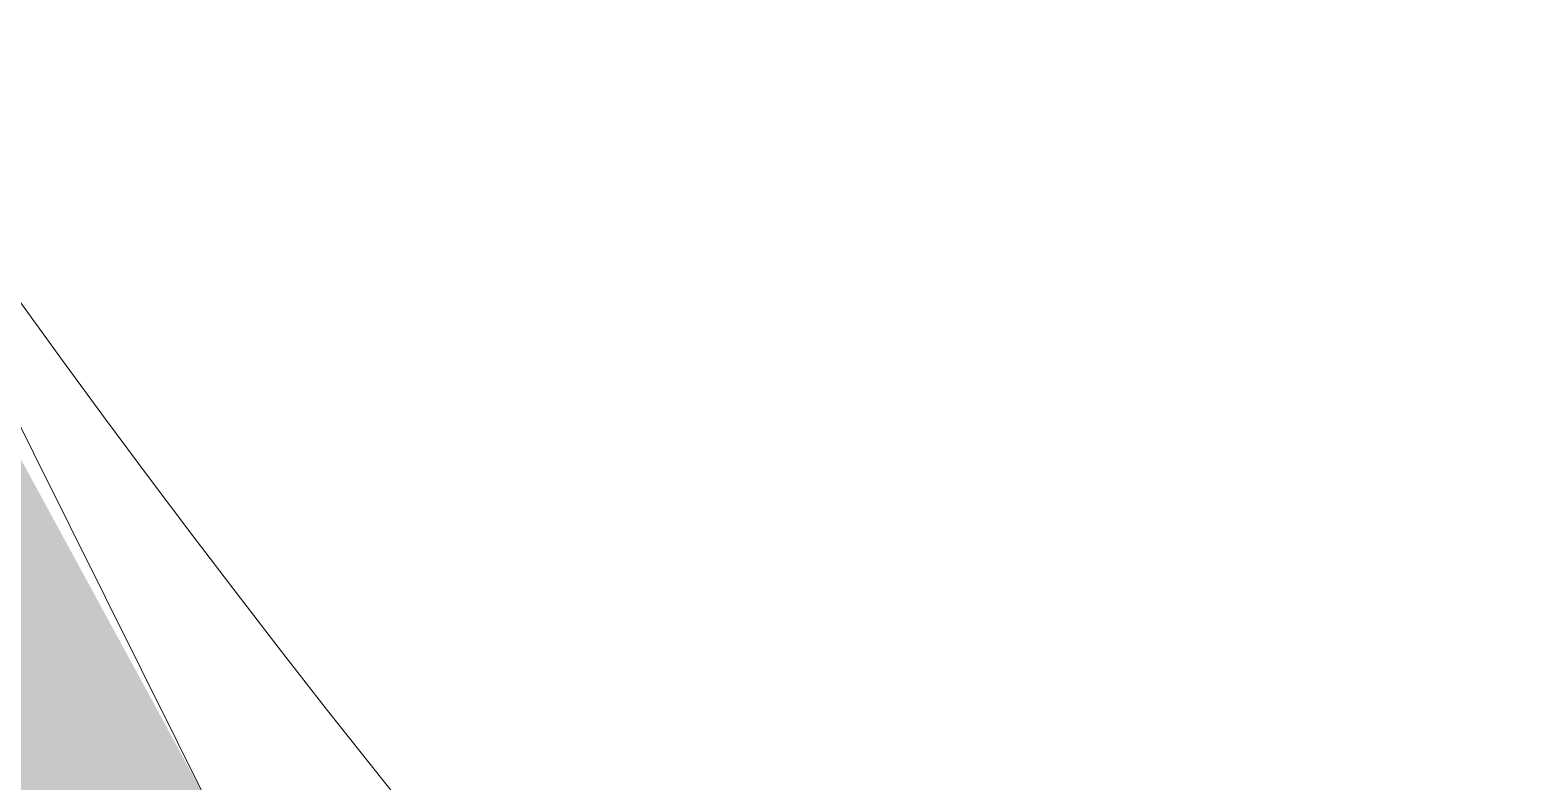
# Model space of a CAD drawing. Header units: metres. Extents: x 3856 to 4207, y -1118 to -691.
# Drawn here: x 3982.8035 to 3983.2164, y -966.2236 to -966.0151 of the extents above; entities that cross this region are included whole.
import ezdxf

# ---------------------------------------------------------------- set-up
doc = ezdxf.new("R2010")
doc.units = ezdxf.units.M
doc.layers.add('Parking', color=7, linetype='Continuous', lineweight=9)
doc.layers.add('Planting', color=7, linetype='Continuous', lineweight=9)

# ---------------------------------------------------------------- blocks, each defined once
blk = doc.blocks.new('M_RPC Árbol - Caducifolio - Chopo de Lombardía - 12_2 metros-V104-IMPLANTACIÓN - KIT COMERCIAL')
at = {"layer": 'Planting'}
blk.add_line((-2.79182, -1.91564), (-2.69336, -2.11347), dxfattribs=at)
blk.add_arc((-0.02749, 0.00851), 3.36028, 180, 360, dxfattribs=at)
blk = doc.blocks.new('Cour Parqueadero verde - 5_00x2_50 p-V1047-IMPLANTACIÓN - KIT COMERCIAL')
at = {"layer": 'Parking', "true_color": 0xc1ce84}
h = blk.add_hatch(color=53, dxfattribs=at)
h.paths.add_polyline_path([(1.04545, -2.5), (1.24545, -2.5), (1.24545, -1.58227), (1.1409, -1.48962), (1.04545, -1.31417), (1.04545, -1.7), (0.30545, -1.7), (0.30545, 2.5), (-0.31455, 2.5), (-0.31455, -1.7), (-1.05455, -1.7), (-1.05455, 2.5), (-1.25455, 2.5), (-1.25455, -2.5), (0.30545, -2.5)])
h.paths.add_polyline_path([(1.04545, -1.1105), (1.17312, -0.99164), (1.24545, -0.98148), (1.24545, 1.68493), (1.20115, 1.56968), (1.1072, 1.47027), (1.07385, 1.22107), (1.04545, 1.19893), (1.04545, -0.99164)])
h.paths.add_polyline_path([(1.24545, 1.70172), (1.24545, 1.76568), (1.22672, 1.75051)])
h.paths.add_polyline_path([(1.04919, 2.23639), (1.14846, 2.36793), (1.24545, 2.28542), (1.24545, 2.5), (1.04545, 2.5), (1.04545, 2.23991)])

msp = doc.modelspace()

# ---------------------------------------------------------------- block references
at = {"layer": 'Parking'}
msp.add_blockref('Cour Parqueadero verde - 5_00x2_50 p-V1047-IMPLANTACIÓN - KIT COMERCIAL', (3981.71136, -964.73884), dxfattribs=at)
at = {"layer": 'Planting'}
msp.add_blockref('M_RPC Árbol - Caducifolio - Chopo de Lombardía - 12_2 metros-V104-IMPLANTACIÓN - KIT COMERCIAL', (3985.55676, -964.13737), dxfattribs=at)

doc.saveas('drawing.dxf')
